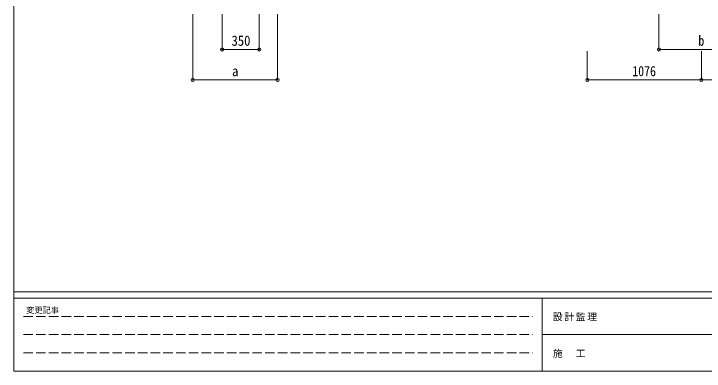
# Model space of a CAD drawing. Units: millimetres at full size, sheet at 1:30. Extents: x -8385 to 8479, y -5853 to 5787.
# Drawn here: x -8385 to -1874, y -5853 to -2479 of the extents above; entities that cross this region are included whole.
import ezdxf
from ezdxf.enums import TextEntityAlignment as Align

# ---------------------------------------------------------------- set-up
doc = ezdxf.new("R2010")
doc.units = ezdxf.units.MM
doc.header["$LTSCALE"] = 30
doc.header["$PDMODE"] = 32
doc.header["$PDSIZE"] = 30
doc.linetypes.add('DASHED3', pattern=[4, 3, -1])
doc.layers.add('0-A_寸法', color=6, linetype='Continuous', lineweight=9)
doc.layers.add('F-0_240', color=7, linetype='Continuous', lineweight=9)
doc.styles.add('ＭＳ ゴシック', font='')
doc.styles.get('ＭＳ ゴシック').set_extended_font_data('MS Gothic')

msp = doc.modelspace()

# ---------------------------------------------------------------- linework, layer by layer
at = {"layer": '0-A_寸法'}
for p, q in [((-6697.82, -3102.97), (-6697.82, -2480.67)), ((-6419.75, -2815.76), (-6419.75, -2480.67)), ((-6069.72, -2815.76), (-6069.72, -2480.67)), ((-5897.82, -3102.97), (-5897.82, -2480.67)), ((-2300.44, -2815.76), (-2300.44, -2480.67)), ((-6419.75, -2815.76), (-6069.72, -2815.76)), ((-2976.44, -3102.97), (-2976.44, -2831.58)), ((-1500.44, -2815.76), (-2300.44, -2815.76)), ((-1900.44, -3102.97), (-1900.44, -2831.58)), ((-6697.82, -3102.97), (-5897.82, -3102.97)), ((-1900.44, -3102.97), (-2976.44, -3102.97)), ((999.56, -3102.97), (-1900.44, -3102.97))]:
    msp.add_line(p, q, dxfattribs=at)
for p in [(-6419.75, -2815.76), (-6069.72, -2815.76), (-2300.44, -2815.76), (-6697.82, -3102.97), (-5897.82, -3102.97), (-2976.44, -3102.97), (-1900.44, -3102.97)]:
    msp.add_point(p, dxfattribs=at)
at = {"layer": 'F-0_240', "color": 5}
for p, q in [((-8385.45, 5787.34), (-8385.45, -5852.66)), ((-8385.45, -5102.66), (8054.55, -5102.66)), ((-8385.45, -5162.66), (5387.79, -5162.66)), ((-3402.21, -5162.66), (-3402.21, -5852.66)), ((-3402.21, -5507.66), (2747.79, -5507.66)), ((-8385.45, -5852.66), (8054.55, -5852.66))]:
    msp.add_line(p, q, dxfattribs=at)
at = {"layer": 'F-0_240', "color": 4, "linetype": 'DASHED3'}
for p, q in [((-8295.46, -5335.16), (-3492.21, -5335.16)), ((-8295.46, -5507.66), (-3492.21, -5507.66)), ((-8295.46, -5680.16), (-3492.21, -5680.16))]:
    msp.add_line(p, q, dxfattribs=at)

# ---------------------------------------------------------------- texts
at = {"layer": '0-A_寸法', "color": 7, "style": 'ＭＳ ゴシック'}
for s, width, p in [('350', 0.9, (-6331.73, -2809.76)), ('b', 0.85, (-1928.94, -2809.76)), ('a', 0.9, (-6326.82, -3096.97)), ('1076', 0.85, (-2552.44, -3096.97))]:
    msp.add_text(s, height=96.77, dxfattribs=dict(at, width=width)).set_placement(p, align=Align.BOTTOM_LEFT)
at = {"layer": 'F-0_240', "style": 'ＭＳ ゴシック'}
msp.add_text('変更記事', height=54.99, dxfattribs=at).set_placement((-8268.23, -5320.16), align=Align.BOTTOM_LEFT)
at = {"layer": 'F-0_240', "char_height": 65.98, "attachment_point": 7, "style": 'ＭＳ ゴシック'}
for s, insert in [('\\T1.17;設計監理', (-3300.89, -5380.16)), ('\\T1.17;施\u3000工', (-3300.89, -5725.16))]:
    msp.add_mtext(s, dxfattribs=dict(at, insert=insert))

doc.saveas('drawing.dxf')
